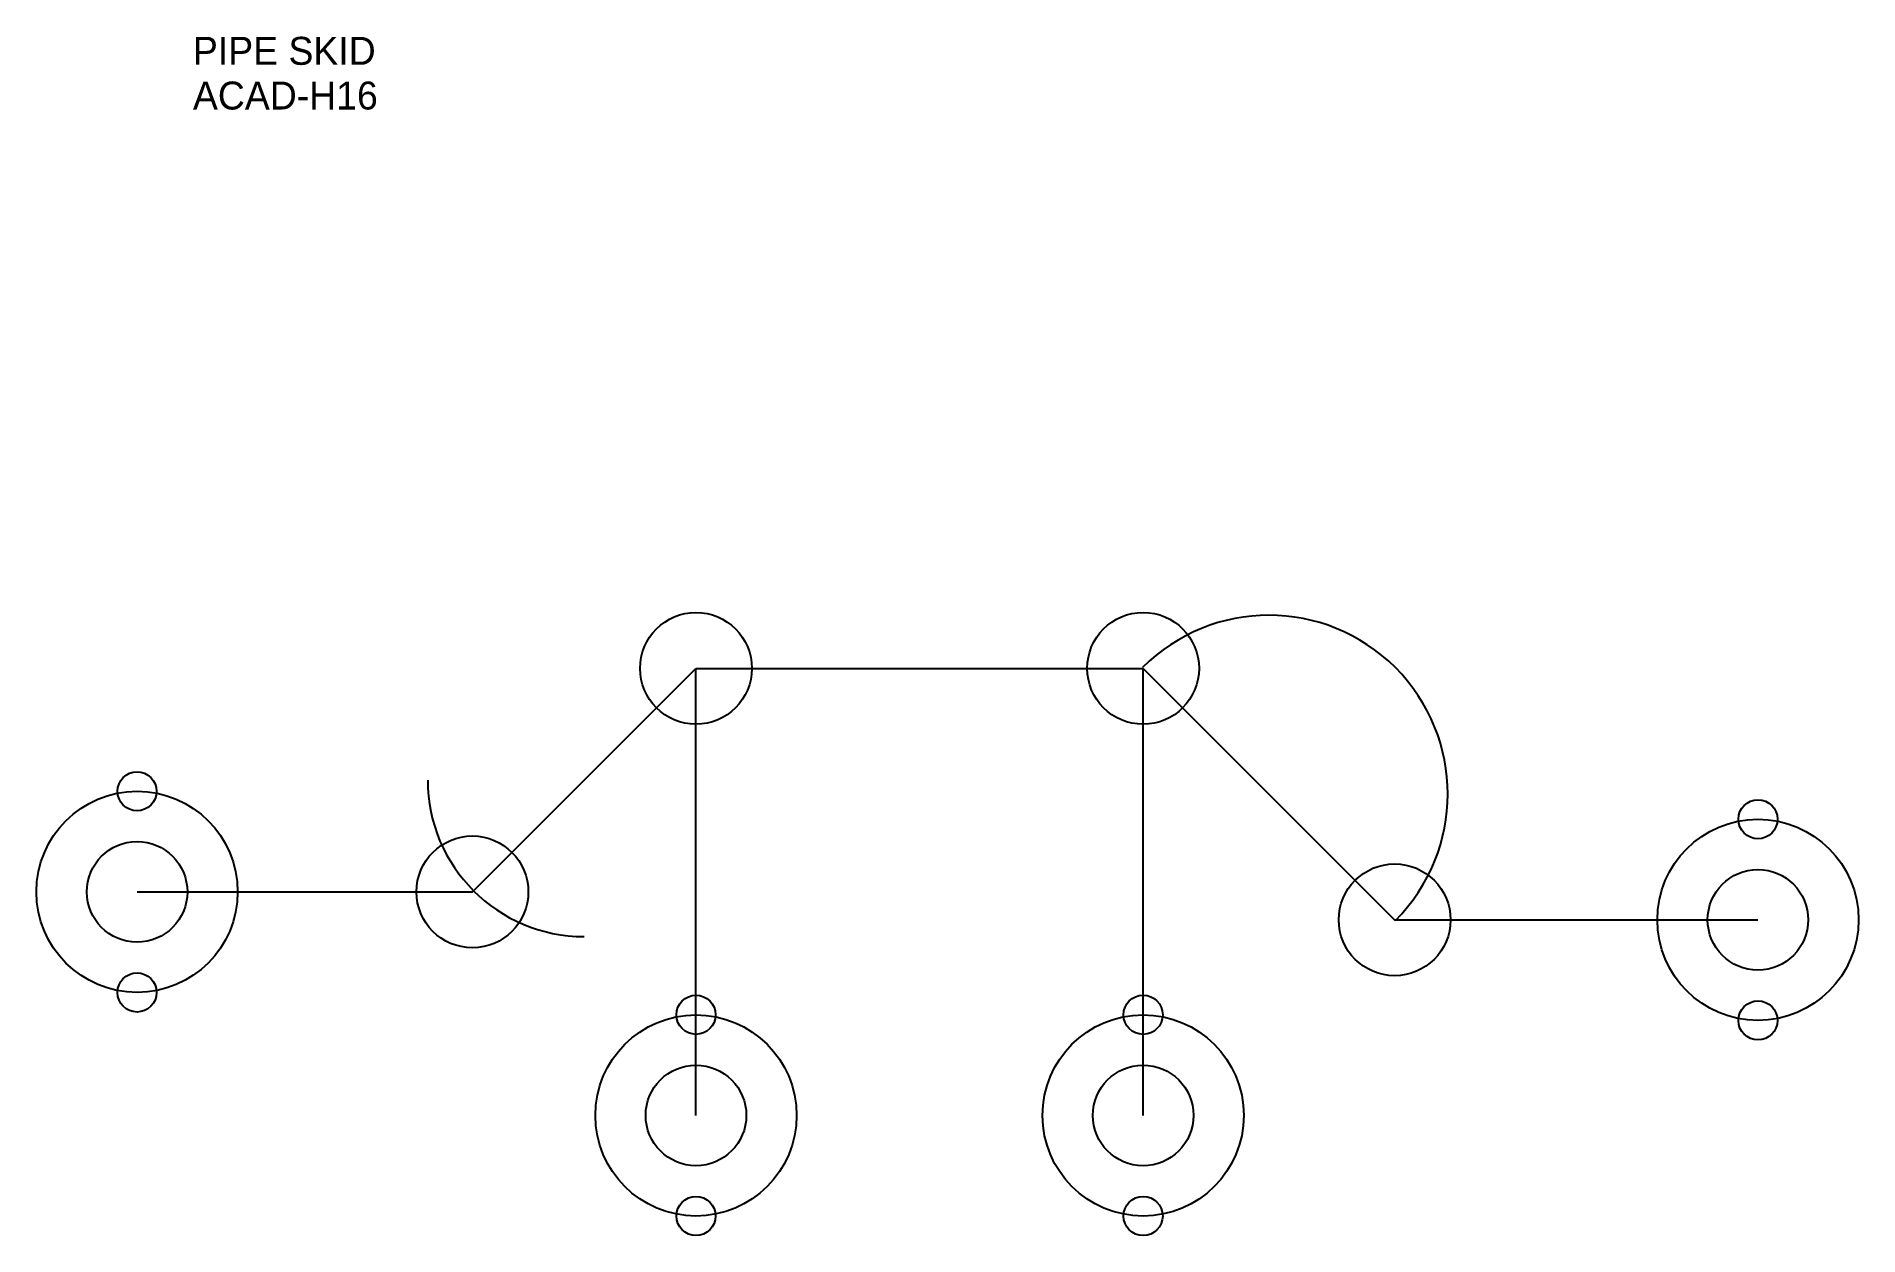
# Model space of a CAD drawing. Header units: millimetres. Extents: x -18 to 308, y -2 to 213.
import ezdxf

# ---------------------------------------------------------------- set-up
doc = ezdxf.new("R2010")
doc.units = ezdxf.units.MM
for name, color, linetype in [('ANNOTATION', 3, 'Continuous'), ('CUTOUT', 1, 'Continuous'), ('HOLE', 2, 'Continuous'), ('JOINT', 50, 'Continuous'), ('OUTLINE', 7, 'Continuous'), ('PIPE', 160, 'Continuous')]:
    doc.layers.add(name, color=color, linetype=linetype)

msp = doc.modelspace()

# ---------------------------------------------------------------- linework, layer by layer
at = {"layer": 'CUTOUT'}
for centre in [(0, 60), (290, 55), (100, 20), (180, 20)]:
    msp.add_circle(centre, 9, dxfattribs=at)
at = {"layer": 'HOLE'}
for centre in [(0, 78), (290, 73), (0, 42), (100, 38), (180, 38), (290, 37), (100, 2), (180, 2)]:
    msp.add_circle(centre, 3.5, dxfattribs=at)
at = {"layer": 'JOINT'}
for centre in [(100, 100), (180, 100), (60, 60), (225, 55)]:
    msp.add_circle(centre, 10, dxfattribs=at)
at = {"layer": 'OUTLINE'}
for centre in [(0, 60), (290, 55), (100, 20), (180, 20)]:
    msp.add_circle(centre, 18, dxfattribs=at)
at = {"layer": 'PIPE'}
for p, q in [((60, 60), (100, 100)), ((100, 100), (180, 100)), ((100, 20), (100, 100)), ((180, 100), (225, 55)), ((180, 20), (180, 100)), ((0, 60), (60, 60)), ((225, 55), (290, 55))]:
    msp.add_line(p, q, dxfattribs=at)
for centre, radius, start, end in [((202.5, 77.5), 32, 315, 135), ((80, 80), 28, 180, 270)]:
    msp.add_arc(centre, radius, start, end, dxfattribs=at)

# ---------------------------------------------------------------- texts
at = {"layer": 'ANNOTATION'}
for s, p in [('PIPE SKID', (10, 208)), ('ACAD-H16', (10, 200))]:
    msp.add_text(s, height=5, dxfattribs=at).set_placement(p)

doc.saveas('drawing.dxf')
